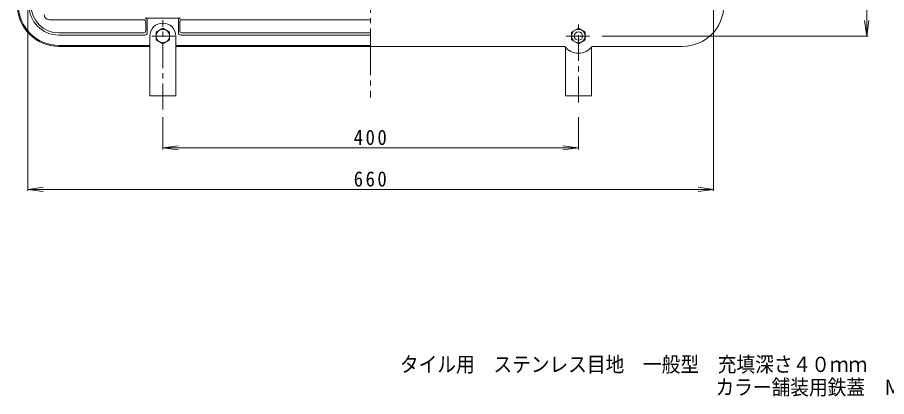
# Model space of a CAD drawing. Units: millimetres, scale not verified. Extents: x -851 to 870, y -686 to 538.
# Drawn here: x -794 to 43, y -686 to -321 of the extents above; entities that cross this region are included whole.
import ezdxf
from ezdxf.enums import TextEntityAlignment as Align

# ---------------------------------------------------------------- set-up
doc = ezdxf.new("R2010")
doc.units = ezdxf.units.MM
doc.header["$LTSCALE"] = 5
doc.linetypes.add('CHAIN1', pattern=[8, 5, -1, 1, -1])
doc.linetypes.add('CHAIN2', pattern=[12, 9, -1, 1, -1])
for name, color, linetype, lineweight in [('0-0', 3, 'Continuous', 9), ('0-1', 2, 'Continuous', 9), ('0-2', 7, 'Continuous', 9), ('0-3', 4, 'Continuous', 9), ('0-F', 7, 'Continuous', 9)]:
    doc.layers.add(name, color=color, linetype=linetype, lineweight=lineweight)
doc.layers.add('F-0', color=4, linetype='Continuous')
doc.layers.add('F-4', color=4, linetype='Continuous')
doc.styles.add('ＭＳ ゴシック', font='')
doc.styles.get('ＭＳ ゴシック').set_extended_font_data('MS Gothic')

msp = doc.modelspace()

# ---------------------------------------------------------------- linework, layer by layer
at = {"layer": '0-0', "linetype": 'CHAIN2'}
msp.add_line((-454.054, 388.581), (-454.054, -397.905), dxfattribs=at)
at = {"layer": '0-1'}
for p, q in [((-672.554, -322.966), (-763.304, -322.966)), ((-671.054, -321.466), (-637.054, -321.466)), ((-670.554, -324.966), (-670.554, -333.716)), ((-669.054, -323.466), (-669.054, -335.716)), ((-639.054, -323.466), (-639.054, -335.716)), ((-637.554, -324.966), (-637.554, -333.716)), ((-635.554, -322.966), (-454.054, -322.966)), ((-672.554, -335.716), (-754.054, -335.716)), ((-671.054, -337.716), (-754.054, -337.716)), ((-637.054, -337.716), (-454.054, -337.716)), ((-635.554, -335.716), (-454.054, -335.716)), ((-754.054, -347.716), (-666.554, -347.716)), ((-754.054, -348.716), (-667.178, -348.716)), ((-641.554, -347.716), (-454.054, -347.716)), ((-640.93, -348.716), (-454.054, -348.716)), ((-267.178, -348.716), (-454.054, -348.716)), ((-154.054, -348.716), (-240.93, -348.716))]:
    msp.add_line(p, q, dxfattribs=at)
at = {"layer": '0-1', "linetype": 'CHAIN1'}
for p, q in [((-654.054, -409.425), (-654.054, -323.358)), ((-254.054, -402.668), (-254.054, -323.753)), ((-664.598, -338.716), (-642.345, -338.716)), ((-243.51, -338.716), (-265.763, -338.716))]:
    msp.add_line(p, q, dxfattribs=at)
at = {"layer": '0-1'}
for centre, radius, start, end in [((-754.054, -308.716), 40, 180, 269.99995), ((-754.054, -308.716), 39, 180, 269.99995), ((-754.054, -308.716), 29, 180, 269.99994), ((-754.054, -308.716), 27, 180, 269.99994), ((-154.054, -308.716), 40, 270.00005, 0), ((-763.304, -317.966), 5, 180, 270), ((-672.554, -324.966), 2, 0.00354, 90), ((-671.054, -323.466), 2, 0, 90), ((-637.054, -323.466), 2, 90, 180), ((-635.554, -324.966), 2, 90, 179.99646), ((-672.554, -333.716), 2, 270, 0), ((-635.554, -333.716), 2, 180, 270), ((-671.054, -335.716), 2, 270, 0), ((-637.054, -335.716), 2, 180, 270), ((-654.054, -338.716), 16.5, 217.30537, 220.74899), ((-654.054, -338.716), 16.5, 319.25101, 322.69463), ((-254.054, -338.716), 16.5, 217.30537, 322.69455)]:
    msp.add_arc(centre, radius, start, end, dxfattribs=at)
at = {"layer": '0-2'}
msp.add_line((-254.054, -346.222), (-247.554, -342.469), dxfattribs=at)
msp.add_lwpolyline([(-647.554, -334.963), (-647.554, -342.469), (-654.054, -346.222), (-660.554, -342.469), (-660.554, -334.963), (-654.054, -331.211)], close=True, dxfattribs=at)
for points in [[(-247.554, -342.469), (-247.554, -334.963), (-254.054, -331.211), (-260.554, -334.963)], [(-260.554, -334.963), (-260.554, -342.469), (-254.054, -346.222)]]:
    msp.add_lwpolyline(points, dxfattribs=at)
for centre, radius in [((-654.054, -338.716), 6.5), ((-254.054, -338.716), 6.5), ((-254.054, -338.716), 4)]:
    msp.add_circle(centre, radius, dxfattribs=at)
at = {"layer": '0-3'}
for p, q in [((-666.554, -338.716), (-666.554, -396.216)), ((-641.554, -338.716), (-641.554, -396.216)), ((-266.554, -349.487), (-266.554, -396.216)), ((-241.554, -349.487), (-241.554, -396.216)), ((-641.554, -396.216), (-666.554, -396.216)), ((-266.554, -396.216), (-241.554, -396.216))]:
    msp.add_line(p, q, dxfattribs=at)
msp.add_arc((-654.054, -338.716), 12.5, 359.99998, 179.99998, dxfattribs=at)
at = {"layer": '0-F'}
for p, q in [((23.446, -338.716), (23.446, 321.284)), ((-784.054, -232.482), (-784.054, -487.716)), ((-124.054, -232.482), (-124.054, -487.716)), ((23.446, -338.716), (21.488, -323.845)), ((23.446, -338.716), (25.404, -323.845)), ((-231.081, -338.716), (24.946, -338.716)), ((-654.054, -416.715), (-654.054, -447.716)), ((-254.054, -416.715), (-254.054, -447.716)), ((-654.054, -446.216), (-639.182, -444.258)), ((-654.054, -446.216), (-254.054, -446.216)), ((-654.054, -446.216), (-639.182, -448.174)), ((-254.054, -446.216), (-268.926, -444.258)), ((-254.054, -446.216), (-268.926, -448.174)), ((-784.054, -486.216), (-769.182, -484.258)), ((-124.054, -486.216), (-138.926, -484.258)), ((-784.054, -486.216), (-124.054, -486.216)), ((-784.054, -486.216), (-769.182, -488.174)), ((-124.054, -486.216), (-138.926, -488.174))]:
    msp.add_line(p, q, dxfattribs=at)

# ---------------------------------------------------------------- texts
at = {"layer": '0-F', "color": 2, "char_height": 14.66, "attachment_point": 7, "style": 'ＭＳ ゴシック'}
for s, insert in [('\\T1.27;\\W0.9;400', (-470.304, -443.716)), ('\\T1.27;\\W0.9;660', (-470.304, -483.716))]:
    msp.add_mtext(s, dxfattribs=dict(at, insert=insert))
at = {"layer": 'F-0', "style": 'ＭＳ ゴシック', "width": 0.9}
msp.add_text('カラー舗装用鉄蓋\u3000ＭＲＫＳ－６００', height=14.66, dxfattribs=at).set_placement((-122.098, -688.36), align=Align.BOTTOM_LEFT)
at = {"layer": 'F-4', "style": 'ＭＳ ゴシック', "width": 0.9}
msp.add_text('タイル用\u3000ステンレス目地\u3000一般型\u3000充填深さ４０ｍｍ', height=14.66, dxfattribs=at).set_placement((-425.857, -666.358), align=Align.BOTTOM_LEFT)

doc.saveas('drawing.dxf')
